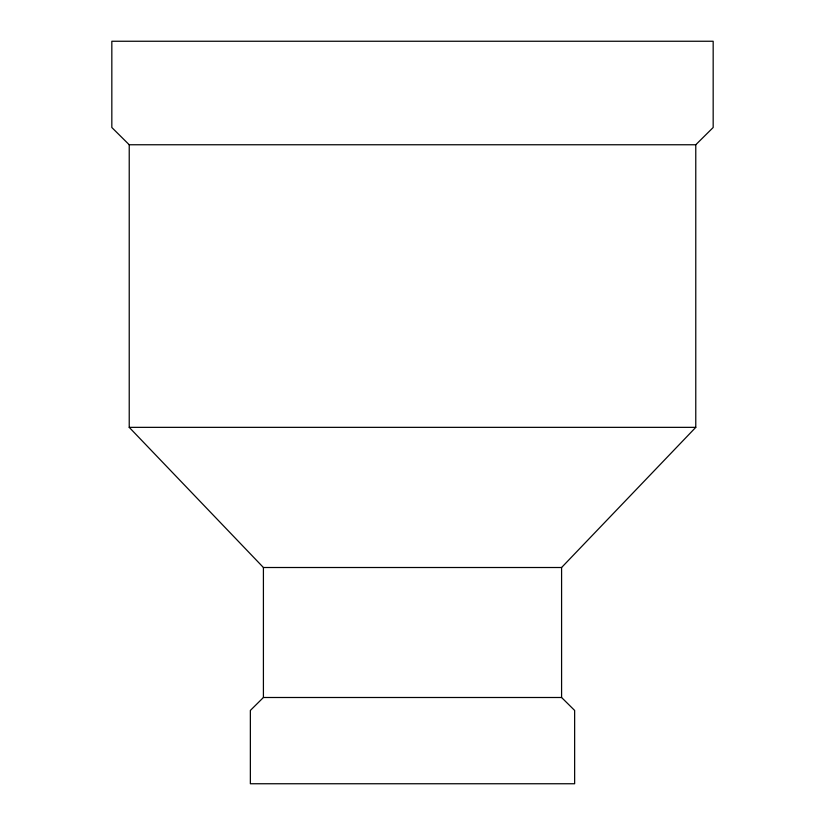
<?xml version="1.0" encoding="UTF-8"?>
<svg xmlns="http://www.w3.org/2000/svg" width="825" height="825" viewBox="0 0 825 825"><rect width="100%" height="100%" fill="white"/><g stroke="black" fill="none" stroke-linecap="round" stroke-linejoin="round"><path stroke-width="1.24" d="M561.588 697.496L263.412 697.496L250.357 710.438L250.357 783.75L574.643 783.75L574.643 710.438L561.588 697.496L561.588 567.507L695.774 427.35L695.774 144.757L713.171 127.504L713.171 41.25L111.829 41.25L111.829 127.504L129.226 144.757L695.774 144.757M129.226 144.757L129.226 427.35L695.774 427.35M129.226 427.35L263.412 567.507L561.588 567.507M263.412 567.507L263.412 697.496"/></g></svg>
